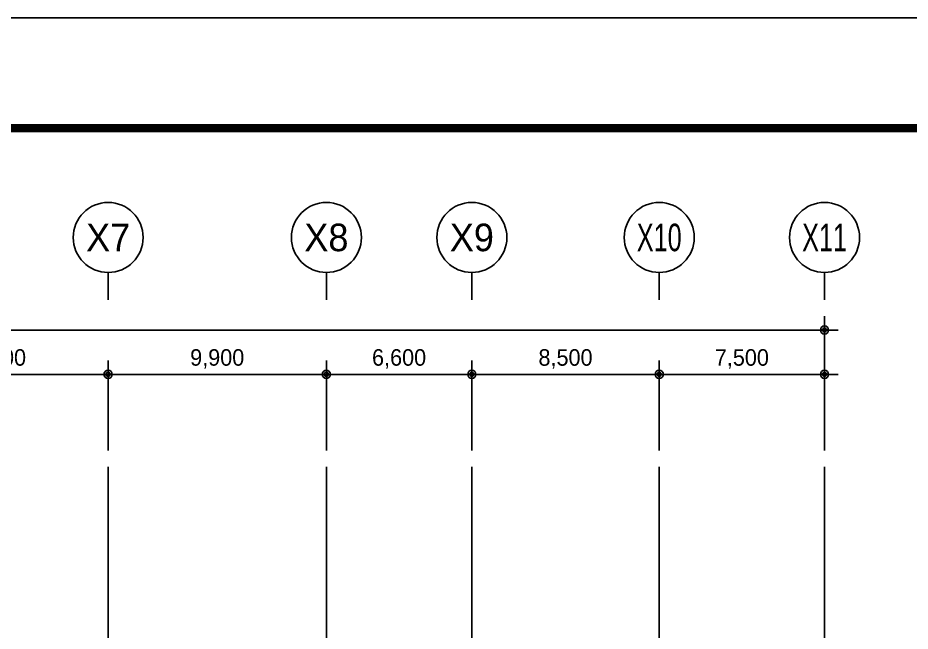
# Model space of a CAD drawing. Header units: metres. Extents: x 630750 to 860239, y 578133 to 726633.
# Drawn here: x 733909 to 774389, y 698810 to 726633 of the extents above; entities that cross this region are included whole.
import ezdxf
from ezdxf.enums import TextEntityAlignment as Align

# ---------------------------------------------------------------- set-up
doc = ezdxf.new("R2010")
doc.units = ezdxf.units.M
doc.header["$LTSCALE"] = 300
doc.linetypes.add('CEN', pattern=[62, 60, -1, 0, -1])
doc.layers.get('Defpoints').update_dxf_attribs({"color": 8})
for name, color, linetype in [('001dmp-FORM', 7, 'Continuous'), ('A-CEN-1', 1, 'Continuous'), ('A-DIM', 7, 'Continuous'), ('A-GRID-DIMS', 14, 'Continuous'), ('DIM', 7, 'Continuous')]:
    doc.layers.add(name, color=color, linetype=linetype)
doc.styles.add('TEXT(돋음)', font='')
doc.styles.add('돋움', font='')
doc.styles.get('TEXT(돋음)').set_extended_font_data('Dotum')
doc.styles.get('돋움').set_extended_font_data('Dotum')
doc.dimstyles.new('DIM250', dxfattribs={"dimscale": 250, "dimtxt": 3, "dimasz": 1, "dimexe": 2, "dimexo": 3, "dimgap": 1, "dimtad": 1, "dimdec": 0, "dimzin": 0, "dimdsep": 46, "dimlunit": 6, "dimtxsty": 'TEXT(돋음)', "dimblk": 'Z_DOT', "dimcen": 2.5, "dimdle": 2, "dimclrd": 256, "dimclre": 256, "dimclrt": 3, "dimadec": 0, "dimazin": 0, "dimtfac": 1, "dimtdec": 0, "dimtix": 1, "dimtmove": 2, "dimatfit": 3, "dimldrblk": 'Z_DOT', "dimfxl": 1, "dimtolj": 1, "dimtzin": 0, "dimarcsym": 0})

# ---------------------------------------------------------------- blocks, each defined once
blk = doc.blocks.new('Z_DOT')
at = {"layer": 'DIM', "color": 7}
for p, q in [((0, -2.5), (0, 2.5)), ((-2.5, 0), (2.5, 0))]:
    blk.add_line(p, q, dxfattribs=at)
for radius in [0.75, 0.375]:
    blk.add_circle((0, 0), radius, dxfattribs=at)
blk = doc.blocks.new('*D97')
at = {"layer": 'A-DIM', "lineweight": -2, "transparency": 16777216}
for p, q in [((679504, 707022), (679504, 712972)), ((770504, 707009), (770504, 712972)), ((770254, 712472), (679754, 712472))]:
    blk.add_line(p, q, dxfattribs=at)
at = {"layer": 'Defpoints', "color": 0, "transparency": 16777216}
for p in [(679504, 712472), (679504, 706272), (770504, 706259)]:
    blk.add_point(p, dxfattribs=at)
at = {"layer": 'A-DIM', "lineweight": -2, "transparency": 16777216, "xscale": 250, "yscale": 250, "zscale": 250}
for p, rotation in [((679504, 712472), 179.9999997598762), ((770504, 712472), 359.9999997598762)]:
    blk.add_blockref('Z_DOT', p, dxfattribs=dict(at, rotation=rotation))
at = {"layer": 'A-DIM', "color": 3, "transparency": 16777216, "insert": (725004, 713170), "char_height": 750, "attachment_point": 5, "rotation": 360, "style": 'TEXT(돋음)'}
blk.add_mtext('\\A1;91,000', dxfattribs=at)
blk = doc.blocks.new('*D101')
at = {"layer": 'A-DIM', "lineweight": -2, "transparency": 16777216}
for p, q in [((728104, 707009), (728104, 710959)), ((738004, 707009), (738004, 710959)), ((737754, 710459), (728354, 710459))]:
    blk.add_line(p, q, dxfattribs=at)
at = {"layer": 'Defpoints', "color": 0, "transparency": 16777216}
for p in [(728104, 710459), (728104, 706259), (738004, 706259)]:
    blk.add_point(p, dxfattribs=at)
at = {"layer": 'A-DIM', "lineweight": -2, "transparency": 16777216, "xscale": 250, "yscale": 250, "zscale": 250}
for p, rotation in [((728104, 710459), 179.9999997598762), ((738004, 710459), 359.9999997598762)]:
    blk.add_blockref('Z_DOT', p, dxfattribs=dict(at, rotation=rotation))
at = {"layer": 'A-DIM', "color": 3, "transparency": 16777216, "insert": (733054, 711157), "char_height": 750, "attachment_point": 5, "rotation": 360, "style": 'TEXT(돋음)'}
blk.add_mtext('\\A1;9,900', dxfattribs=at)
blk = doc.blocks.new('*D102')
at = {"layer": 'A-DIM', "lineweight": -2, "transparency": 16777216}
for p, q in [((738004, 707009), (738004, 710959)), ((747904, 707009), (747904, 710959)), ((747654, 710459), (738254, 710459))]:
    blk.add_line(p, q, dxfattribs=at)
at = {"layer": 'Defpoints', "color": 0, "transparency": 16777216}
for p in [(738004, 710459), (738004, 706259), (747904, 706259)]:
    blk.add_point(p, dxfattribs=at)
at = {"layer": 'A-DIM', "lineweight": -2, "transparency": 16777216, "xscale": 250, "yscale": 250, "zscale": 250}
for p, rotation in [((738004, 710459), 179.9999997598762), ((747904, 710459), 359.9999997598762)]:
    blk.add_blockref('Z_DOT', p, dxfattribs=dict(at, rotation=rotation))
at = {"layer": 'A-DIM', "color": 3, "transparency": 16777216, "insert": (742954, 711157), "char_height": 750, "attachment_point": 5, "rotation": 360, "style": 'TEXT(돋음)'}
blk.add_mtext('\\A1;9,900', dxfattribs=at)
blk = doc.blocks.new('*D103')
at = {"layer": 'A-DIM', "lineweight": -2, "transparency": 16777216}
for p, q in [((747904, 707009), (747904, 710959)), ((754504, 707009), (754504, 710959)), ((754254, 710459), (748154, 710459))]:
    blk.add_line(p, q, dxfattribs=at)
at = {"layer": 'Defpoints', "color": 0, "transparency": 16777216}
for p in [(747904, 710459), (747904, 706259), (754504, 706259)]:
    blk.add_point(p, dxfattribs=at)
at = {"layer": 'A-DIM', "lineweight": -2, "transparency": 16777216, "xscale": 250, "yscale": 250, "zscale": 250}
for p, rotation in [((747904, 710459), 179.9999997598762), ((754504, 710459), 359.9999997598762)]:
    blk.add_blockref('Z_DOT', p, dxfattribs=dict(at, rotation=rotation))
at = {"layer": 'A-DIM', "color": 3, "transparency": 16777216, "insert": (751204, 711157), "char_height": 750, "attachment_point": 5, "rotation": 360, "style": 'TEXT(돋음)'}
blk.add_mtext('\\A1;6,600', dxfattribs=at)
blk = doc.blocks.new('*D69')
at = {"layer": 'A-DIM', "lineweight": -2, "transparency": 16777216}
for p, q in [((754504, 707009), (754504, 710959)), ((763004, 707009), (763004, 710959)), ((762754, 710459), (754754, 710459))]:
    blk.add_line(p, q, dxfattribs=at)
at = {"layer": 'Defpoints', "color": 0, "transparency": 16777216}
for p in [(754504, 710459), (754504, 706259), (763004, 706259)]:
    blk.add_point(p, dxfattribs=at)
at = {"layer": 'A-DIM', "lineweight": -2, "transparency": 16777216, "xscale": 250, "yscale": 250, "zscale": 250}
for p, rotation in [((754504, 710459), 179.9999997598762), ((763004, 710459), 359.9999997598762)]:
    blk.add_blockref('Z_DOT', p, dxfattribs=dict(at, rotation=rotation))
at = {"layer": 'A-DIM', "color": 3, "transparency": 16777216, "insert": (758754, 711157), "char_height": 750, "attachment_point": 5, "rotation": 360, "style": 'TEXT(돋음)'}
blk.add_mtext('\\A1;8,500', dxfattribs=at)
blk = doc.blocks.new('*D70')
at = {"layer": 'A-DIM', "lineweight": -2, "transparency": 16777216}
for p, q in [((763004, 707009), (763004, 710959)), ((770504, 707009), (770504, 710959)), ((770254, 710459), (763254, 710459))]:
    blk.add_line(p, q, dxfattribs=at)
at = {"layer": 'Defpoints', "color": 0, "transparency": 16777216}
for p in [(763004, 710459), (763004, 706259), (770504, 706259)]:
    blk.add_point(p, dxfattribs=at)
at = {"layer": 'A-DIM', "lineweight": -2, "transparency": 16777216, "xscale": 250, "yscale": 250, "zscale": 250}
for p, rotation in [((763004, 710459), 179.9999997598762), ((770504, 710459), 359.9999997598762)]:
    blk.add_blockref('Z_DOT', p, dxfattribs=dict(at, rotation=rotation))
at = {"layer": 'A-DIM', "color": 3, "transparency": 16777216, "insert": (766754, 711157), "char_height": 750, "attachment_point": 5, "rotation": 360, "style": 'TEXT(돋음)'}
blk.add_mtext('\\A1;7,500', dxfattribs=at)
blk = doc.blocks.new('*U32')
blk.add_line((0, 5), (0, 0))
blk.add_circle((0, 11.35), 6.35)
at = {"color": 3, "style": '돋움'}
blk.add_attdef('NO', text='', height=5, dxfattribs=at).set_placement((0, 11.35), align=Align.MIDDLE_CENTER)
blk = doc.blocks.new('xref-sheet(건축)')
at = {"layer": '001dmp-FORM', "color": 30}
blk.add_lwpolyline([(8410, 5940), (0, 5940), (0, 0), (8410, 0)], close=True, dxfattribs=at)
at = {"layer": '001dmp-FORM', "const_width": 15}
blk.add_lwpolyline([(300, 200), (300, 5740), (8210, 5740), (8210, 200)], close=True, dxfattribs=at)

msp = doc.modelspace()

# ---------------------------------------------------------------- linework, layer by layer
at = {"layer": 'A-CEN-1', "linetype": 'CEN'}
for p, q in [((738004.4, 706258.8, 0), (738004.4, 647116.3, 0)), ((747904.4, 706258.8, 0), (747904.4, 599969.6, 0)), ((754504.4, 706258.8, 0), (754504.4, 599969.6, 0)), ((763004.4, 706258.8, 0), (763004.4, 599969.6, 0)), ((770504.4, 706258.8, 0), (770504.4, 599969.6, 0))]:
    msp.add_line(p, q, dxfattribs=at)

# ---------------------------------------------------------------- block references
at = {"xscale": 24.9999912600033, "yscale": 24.99999123637099, "zscale": 24.99999123690949}
msp.add_blockref('xref-sheet(건축)', (630750, 578132.8), dxfattribs=at)
at = {"layer": 'A-GRID-DIMS', "xscale": 250, "yscale": 250, "zscale": 250}
for p, values in [((738006.4, 713834, 0), {'NO': 'X7'}), ((747906.4, 713834.1, 0), {'NO': 'X8'}), ((754506.4, 713834.1, 0), {'NO': 'X9'})]:
    msp.add_blockref('*U32', p, dxfattribs=at).add_auto_attribs(values)
at = {"layer": 'A-GRID-DIMS'}
ref = msp.add_blockref('*U32', (763006.4, 713834, 0), dxfattribs=dict(at, xscale=250, yscale=250, zscale=250))
ref.add_attrib('NO', 'X10', dxfattribs={"layer": '0', "color": 3, "height": 1250, "style": '돋움', "width": 0.7}).set_placement((763006.4, 716671.5, 0), align=Align.MIDDLE_CENTER)
ref = msp.add_blockref('*U32', (770506.4, 713834, 0), dxfattribs=dict(at, xscale=250, yscale=250, zscale=250))
ref.add_attrib('NO', 'X11', dxfattribs={"layer": '0', "color": 3, "height": 1250, "style": '돋움', "width": 0.7}).set_placement((770506.4, 716671.5, 0), align=Align.MIDDLE_CENTER)

# ---------------------------------------------------------------- dimensions: what is measured, and where the dimension line sits
at = {"layer": 'A-DIM'}
for base, p1, p2, picture, middle in [((679504.1, 712472.4, 0), (770504.4, 706258.7, 0), (679504.1, 706272.4, 0), '*D97', (725004.2, 713170.1, 0)), ((728104.4, 710458.7, 0), (738004.4, 706258.7, 0), (728104.4, 706258.7, 0), '*D101', (733054.4, 711156.5, 0)), ((738004.4, 710458.7, 0), (747904.4, 706258.7, 0), (738004.4, 706258.7, 0), '*D102', (742954.4, 711156.5, 0)), ((747904.4, 710458.7, 0), (754504.4, 706258.7, 0), (747904.4, 706258.7, 0), '*D103', (751204.4, 711156.5, 0)), ((754504.4, 710458.7, 0), (763004.4, 706258.7, 0), (754504.4, 706258.7, 0), '*D69', (758754.4, 711156.5, 0)), ((763004.4, 710458.7, 0), (770504.4, 706258.7, 0), (763004.4, 706258.7, 0), '*D70', (766754.4, 711156.5, 0))]:
    dim = msp.add_linear_dim(base=base, p1=p1, p2=p2, angle=180, dimstyle='DIM250', dxfattribs=at)
    dim.commit()
    dim.dimension.update_dxf_attribs({"geometry": picture, "text_midpoint": middle})

doc.saveas('drawing.dxf')
